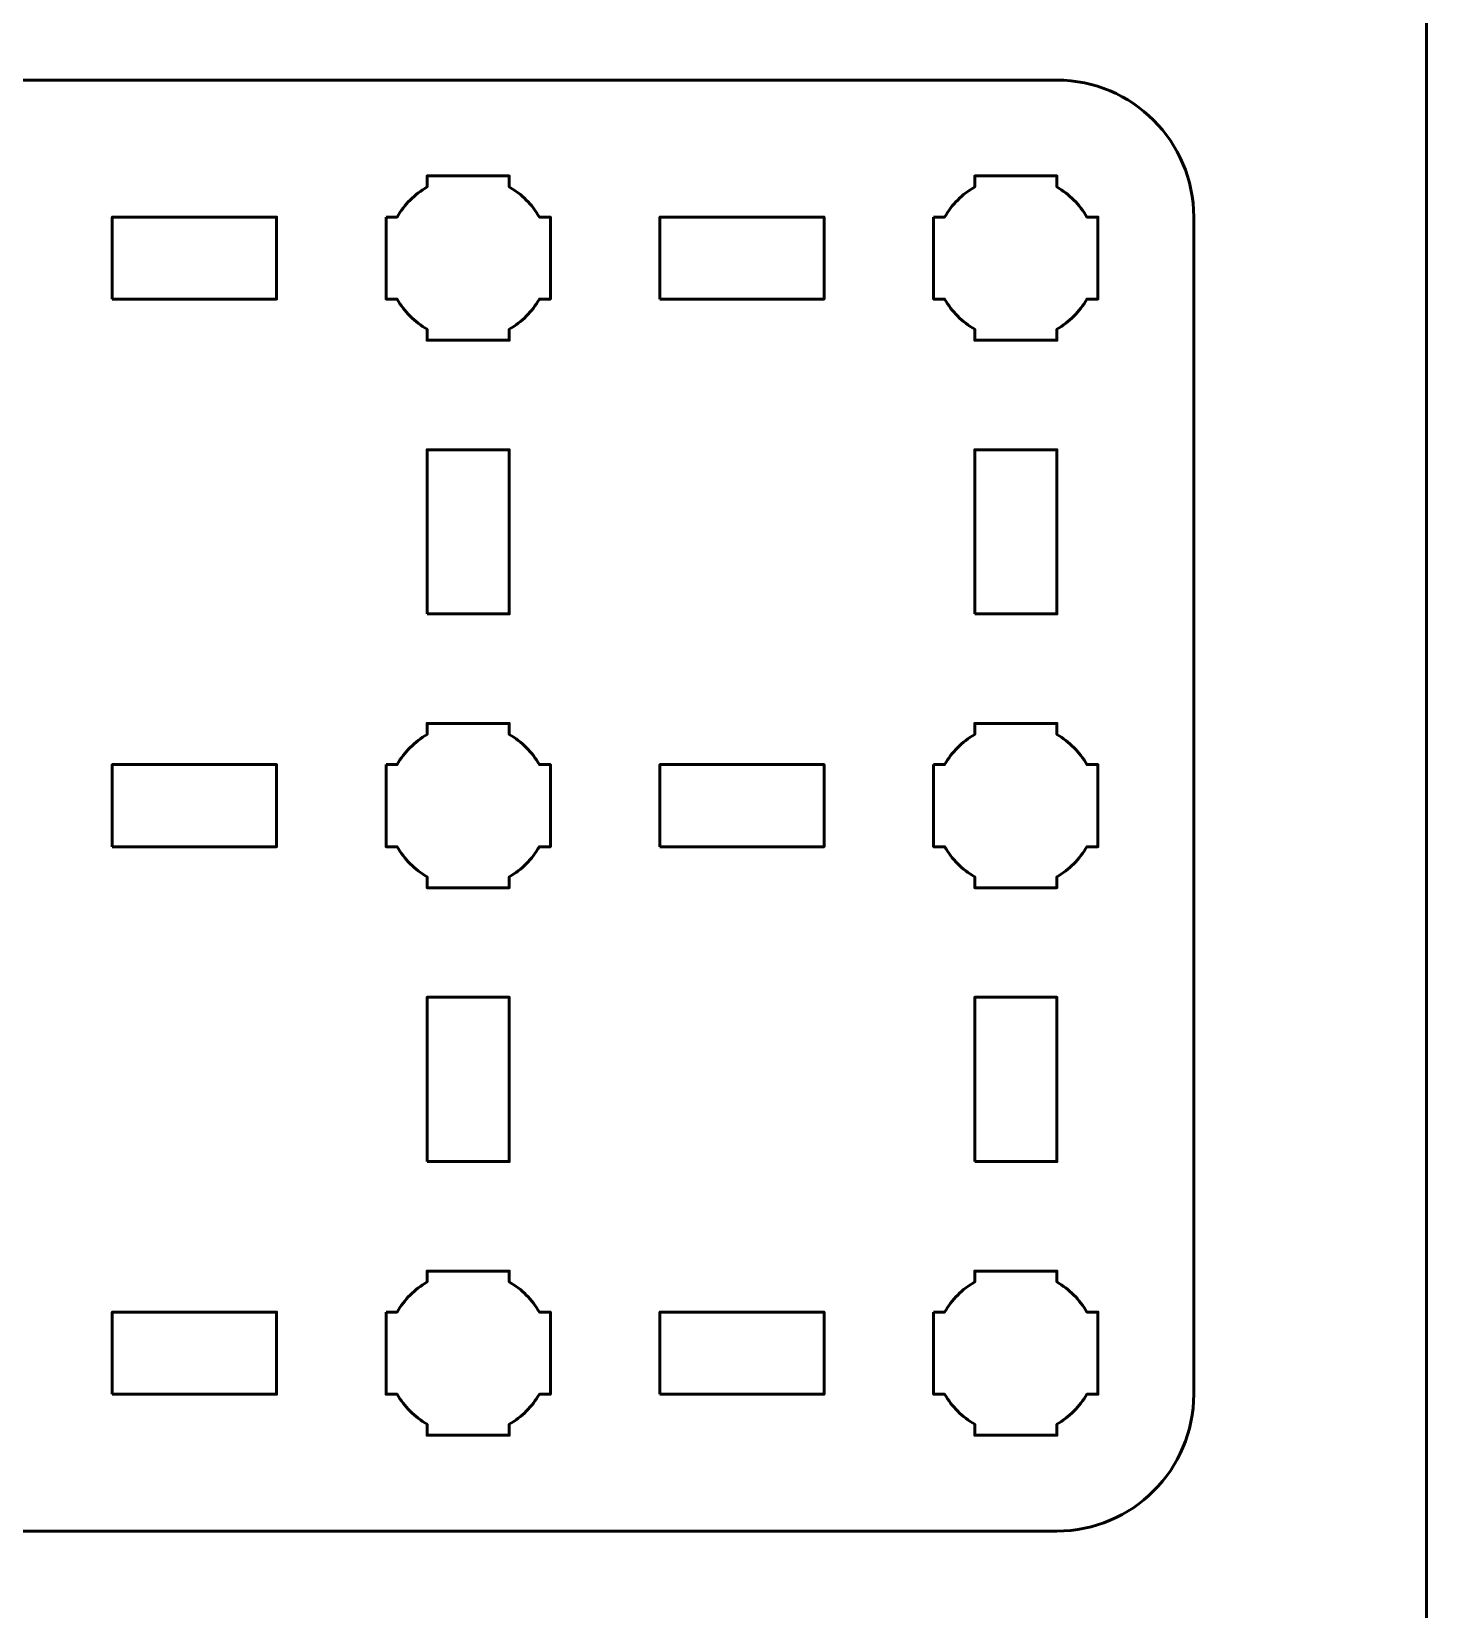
# Model space of a CAD drawing. Header units: centimetres. Extents: x -21 to 0, y -29.7 to 0.
# Drawn here: x -5.09 to 0, y -11.99 to -6.22 of the extents above; entities that cross this region are included whole.
import ezdxf

# ---------------------------------------------------------------- set-up
doc = ezdxf.new("R2010")
doc.units = ezdxf.units.CM
doc.header["$MEASUREMENT"] = 0
doc.layers.add('Layer 1', color=7, linetype='Continuous')

msp = doc.modelspace()

# ---------------------------------------------------------------- linework, layer by layer
at = {"layer": 'Layer 1', "lineweight": 53}
for points in [[(-4.8, -7.2), (-4.2, -7.2), (-4.2, -6.9), (-4.8, -6.9), (-4.8, -7.2)], [(-2.8, -7.2), (-2.2, -7.2), (-2.2, -6.9), (-2.8, -6.9), (-2.8, -7.2)], [(-3.65, -8.35), (-3.35, -8.35), (-3.35, -7.75), (-3.65, -7.75), (-3.65, -8.35)], [(-1.65, -8.35), (-1.35, -8.35), (-1.35, -7.75), (-1.65, -7.75), (-1.65, -8.35)], [(-4.8, -9.2), (-4.2, -9.2), (-4.2, -8.9), (-4.8, -8.9), (-4.8, -9.2)], [(-2.8, -9.2), (-2.2, -9.2), (-2.2, -8.9), (-2.8, -8.9), (-2.8, -9.2)], [(-3.65, -10.35), (-3.35, -10.35), (-3.35, -9.75), (-3.65, -9.75), (-3.65, -10.35)], [(-1.65, -10.35), (-1.35, -10.35), (-1.35, -9.75), (-1.65, -9.75), (-1.65, -10.35)], [(-4.8, -11.2), (-4.2, -11.2), (-4.2, -10.9), (-4.8, -10.9), (-4.8, -11.2)], [(-2.8, -11.2), (-2.2, -11.2), (-2.2, -10.9), (-2.8, -10.9), (-2.8, -11.2)]]:
    msp.add_lwpolyline(points, close=True, dxfattribs=at)
at = {"layer": 'Layer 1', "color": 1, "lineweight": 53}
msp.add_open_spline([(-21.00003, -29.19995), (-21.00003, -29.19995), (-21.00003, -5.89992), (-21.00003, -5.89992), (-21.00003, -5.89992), (-21.00003, -5.81709), (-20.93286, -5.74992), (-20.85003, -5.74992), (-20.85003, -5.74992), (-20.7672, -5.74992), (-20.70003, -5.68275), (-20.70003, -5.59992), (-20.70003, -5.59992), (-20.70003, -5.51709), (-20.7672, -5.44992), (-20.85003, -5.44992), (-20.85003, -5.44992), (-20.93286, -5.44992), (-21.00003, -5.38275), (-21.00003, -5.29992), (-21.00003, -5.29992), (-21.00003, -5.21709), (-20.93286, -5.14992), (-20.85003, -5.14992), (-20.85003, -5.14992), (-20.7672, -5.14992), (-20.70003, -5.08275), (-20.70003, -4.99992), (-20.70003, -4.99992), (-20.70003, -4.91709), (-20.7672, -4.84992), (-20.85003, -4.84992), (-20.85003, -4.84992), (-20.93286, -4.84992), (-21.00003, -4.78275), (-21.00003, -4.69992), (-21.00003, -4.69992), (-21.00003, -4.61709), (-20.93286, -4.54992), (-20.85003, -4.54992), (-20.85003, -4.54992), (-20.7672, -4.54992), (-20.70003, -4.48275), (-20.70003, -4.39992), (-20.70003, -4.39992), (-20.70003, -4.31709), (-20.7672, -4.24992), (-20.85003, -4.24992), (-20.85003, -4.24992), (-20.93286, -4.24992), (-21.00003, -4.18275), (-21.00003, -4.09992), (-21.00003, -4.09992), (-21.00003, -4.01709), (-20.93286, -3.94992), (-20.85003, -3.94992), (-20.85003, -3.94992), (-20.7672, -3.94992), (-20.70003, -3.88275), (-20.70003, -3.79992), (-20.70003, -3.79992), (-20.70003, -3.71709), (-20.7672, -3.64992), (-20.85003, -3.64992), (-20.85003, -3.64992), (-20.93286, -3.64992), (-21.00003, -3.58275), (-21.00003, -3.49992), (-21.00003, -3.49992), (-21.00003, -3.41709), (-20.93286, -3.34992), (-20.85003, -3.34992), (-20.85003, -3.34992), (-20.7672, -3.34992), (-20.70003, -3.28275), (-20.70003, -3.19992), (-20.70003, -3.19992), (-20.70003, -3.11709), (-20.7672, -3.04992), (-20.85003, -3.04992), (-20.85003, -3.04992), (-20.93286, -3.04992), (-21.00003, -2.98275), (-21.00003, -2.89992), (-21.00003, -2.89992), (-21.00003, -2.81709), (-20.93286, -2.74992), (-20.85003, -2.74992), (-20.85003, -2.74992), (-20.7672, -2.74992), (-20.70003, -2.68275), (-20.70003, -2.59992), (-20.70003, -2.59992), (-20.70003, -2.51709), (-20.7672, -2.44992), (-20.85003, -2.44992), (-20.85003, -2.44992), (-20.93286, -2.44992), (-21.00003, -2.38275), (-21.00003, -2.29992), (-21.00003, -2.29992), (-21.00003, -2.21709), (-20.93286, -2.14992), (-20.85003, -2.14992), (-20.85003, -2.14992), (-20.7672, -2.14992), (-20.70003, -2.08275), (-20.70003, -1.99992), (-20.70003, -1.99992), (-20.70003, -1.91709), (-20.7672, -1.84992), (-20.85003, -1.84992), (-20.85003, -1.84992), (-20.93286, -1.84992), (-21.00003, -1.78275), (-21.00003, -1.69992), (-21.00003, -1.69992), (-21.00003, -1.61709), (-20.93286, -1.54992), (-20.85003, -1.54992), (-20.85003, -1.54992), (-20.7672, -1.54992), (-20.70003, -1.48275), (-20.70003, -1.39992), (-20.70003, -1.39992), (-20.70003, -1.31709), (-20.7672, -1.24992), (-20.85003, -1.24992), (-20.85003, -1.24992), (-20.93286, -1.24992), (-21.00003, -1.18275), (-21.00003, -1.09992), (-21.00003, -1.09992), (-21.00003, -1.09992), (-21.00003, -0.49992), (-21.00003, -0.49992), (-21.00003, -0.49992), (-21.00003, -0.22295), (-20.77694, 0.00004), (-20.49994, 0.00004), (-20.49994, 0.00004), (-20.49994, 0.00004), (-0.50008, 0.00004), (-0.50008, 0.00004), (-0.50008, 0.00004), (-0.22294, 0.00004), (0.00002, -0.22295), (0.00002, -0.49992), (0.00002, -0.49992), (0.00002, -0.49992), (0.00002, -29.19995), (0.00002, -29.19995), (0.00002, -29.19995), (0.00002, -29.47695), (-0.22294, -29.70004), (-0.50008, -29.70004), (-0.50008, -29.70004), (-0.50008, -29.70004), (-20.49994, -29.70004), (-20.49994, -29.70004), (-20.49994, -29.70004), (-20.77694, -29.70004), (-21.00003, -29.47695), (-21.00003, -29.19995)], degree=3, knots=[0, 0, 0, 0, 0.0243902, 0.0243902, 0.0243902, 0.0243902, 0.0487805, 0.0487805, 0.0487805, 0.0487805, 0.0731707, 0.0731707, 0.0731707, 0.0731707, 0.097561, 0.097561, 0.097561, 0.097561, 0.1219512, 0.1219512, 0.1219512, 0.1219512, 0.1463415, 0.1463415, 0.1463415, 0.1463415, 0.1707317, 0.1707317, 0.1707317, 0.1707317, 0.195122, 0.195122, 0.195122, 0.195122, 0.2195122, 0.2195122, 0.2195122, 0.2195122, 0.2439024, 0.2439024, 0.2439024, 0.2439024, 0.2682927, 0.2682927, 0.2682927, 0.2682927, 0.2926829, 0.2926829, 0.2926829, 0.2926829, 0.3170732, 0.3170732, 0.3170732, 0.3170732, 0.3414634, 0.3414634, 0.3414634, 0.3414634, 0.3658537, 0.3658537, 0.3658537, 0.3658537, 0.3902439, 0.3902439, 0.3902439, 0.3902439, 0.4146341, 0.4146341, 0.4146341, 0.4146341, 0.4390244, 0.4390244, 0.4390244, 0.4390244, 0.4634146, 0.4634146, 0.4634146, 0.4634146, 0.4878049, 0.4878049, 0.4878049, 0.4878049, 0.5121951, 0.5121951, 0.5121951, 0.5121951, 0.5365854, 0.5365854, 0.5365854, 0.5365854, 0.5609756, 0.5609756, 0.5609756, 0.5609756, 0.5853659, 0.5853659, 0.5853659, 0.5853659, 0.6097561, 0.6097561, 0.6097561, 0.6097561, 0.6341463, 0.6341463, 0.6341463, 0.6341463, 0.6585366, 0.6585366, 0.6585366, 0.6585366, 0.6829268, 0.6829268, 0.6829268, 0.6829268, 0.7073171, 0.7073171, 0.7073171, 0.7073171, 0.7317073, 0.7317073, 0.7317073, 0.7317073, 0.7560976, 0.7560976, 0.7560976, 0.7560976, 0.7804878, 0.7804878, 0.7804878, 0.7804878, 0.804878, 0.804878, 0.804878, 0.804878, 0.8292683, 0.8292683, 0.8292683, 0.8292683, 0.8536585, 0.8536585, 0.8536585, 0.8536585, 0.8780488, 0.8780488, 0.8780488, 0.8780488, 0.902439, 0.902439, 0.902439, 0.902439, 0.9268293, 0.9268293, 0.9268293, 0.9268293, 0.9512195, 0.9512195, 0.9512195, 0.9512195, 0.9756098, 0.9756098, 0.9756098, 0.9756098, 1, 1, 1, 1], dxfattribs=at)
at = {"layer": 'Layer 1', "color": 3, "lineweight": 53}
msp.add_open_spline([(-10.15, -11.2), (-10.15, -11.2), (-10.15, -6.9), (-10.15, -6.9), (-10.15, -6.9), (-10.15, -6.62391), (-9.92609, -6.4), (-9.65, -6.4), (-9.65, -6.4), (-9.65, -6.4), (-1.35, -6.4), (-1.35, -6.4), (-1.35, -6.4), (-1.07391, -6.4), (-0.85, -6.62391), (-0.85, -6.9), (-0.85, -6.9), (-0.85, -6.9), (-0.85, -11.2), (-0.85, -11.2), (-0.85, -11.2), (-0.85, -11.47609), (-1.07391, -11.7), (-1.35, -11.7), (-1.35, -11.7), (-1.35, -11.7), (-9.65, -11.7), (-9.65, -11.7), (-9.65, -11.7), (-9.92609, -11.7), (-10.15, -11.47609), (-10.15, -11.2)], degree=3, knots=[0, 0, 0, 0, 0.125, 0.125, 0.125, 0.125, 0.25, 0.25, 0.25, 0.25, 0.375, 0.375, 0.375, 0.375, 0.5, 0.5, 0.5, 0.5, 0.625, 0.625, 0.625, 0.625, 0.75, 0.75, 0.75, 0.75, 0.875, 0.875, 0.875, 0.875, 1, 1, 1, 1], dxfattribs=at)
at = {"layer": 'Layer 1', "lineweight": 53}
for points in [[(-3.8, -6.9), (-3.8, -6.9), (-3.75985, -6.9), (-3.75985, -6.9), (-3.75985, -6.9), (-3.7335, -6.85447), (-3.69553, -6.8165), (-3.65, -6.79015), (-3.65, -6.79015), (-3.65, -6.79015), (-3.65, -6.75), (-3.65, -6.75), (-3.65, -6.75), (-3.65, -6.75), (-3.5, -6.75), (-3.5, -6.75), (-3.5, -6.75), (-3.5, -6.75), (-3.35, -6.75), (-3.35, -6.75), (-3.35, -6.75), (-3.35, -6.75), (-3.35, -6.79015), (-3.35, -6.79015), (-3.35, -6.79015), (-3.30447, -6.8165), (-3.2665, -6.85447), (-3.24015, -6.9), (-3.24015, -6.9), (-3.24015, -6.9), (-3.2, -6.9), (-3.2, -6.9), (-3.2, -6.9), (-3.2, -6.9), (-3.2, -7.05), (-3.2, -7.05), (-3.2, -7.05), (-3.2, -7.05), (-3.2, -7.2), (-3.2, -7.2), (-3.2, -7.2), (-3.2, -7.2), (-3.24015, -7.2), (-3.24015, -7.2), (-3.24015, -7.2), (-3.2665, -7.24553), (-3.30447, -7.2835), (-3.35, -7.30985), (-3.35, -7.30985), (-3.35, -7.30985), (-3.35, -7.35), (-3.35, -7.35), (-3.35, -7.35), (-3.35, -7.35), (-3.5, -7.35), (-3.5, -7.35), (-3.5, -7.35), (-3.5, -7.35), (-3.65, -7.35), (-3.65, -7.35), (-3.65, -7.35), (-3.65, -7.35), (-3.65, -7.30985), (-3.65, -7.30985), (-3.65, -7.30985), (-3.69553, -7.2835), (-3.7335, -7.24553), (-3.75985, -7.2), (-3.75985, -7.2), (-3.75985, -7.2), (-3.8, -7.2), (-3.8, -7.2), (-3.8, -7.2), (-3.8, -7.2), (-3.8, -7.05), (-3.8, -7.05), (-3.8, -7.05), (-3.8, -7.05), (-3.8, -6.9), (-3.8, -6.9)], [(-1.8, -6.9), (-1.8, -6.9), (-1.75985, -6.9), (-1.75985, -6.9), (-1.75985, -6.9), (-1.7335, -6.85447), (-1.69553, -6.8165), (-1.65, -6.79015), (-1.65, -6.79015), (-1.65, -6.79015), (-1.65, -6.75), (-1.65, -6.75), (-1.65, -6.75), (-1.65, -6.75), (-1.5, -6.75), (-1.5, -6.75), (-1.5, -6.75), (-1.5, -6.75), (-1.35, -6.75), (-1.35, -6.75), (-1.35, -6.75), (-1.35, -6.75), (-1.35, -6.79015), (-1.35, -6.79015), (-1.35, -6.79015), (-1.30447, -6.8165), (-1.2665, -6.85447), (-1.24015, -6.9), (-1.24015, -6.9), (-1.24015, -6.9), (-1.2, -6.9), (-1.2, -6.9), (-1.2, -6.9), (-1.2, -6.9), (-1.2, -7.05), (-1.2, -7.05), (-1.2, -7.05), (-1.2, -7.05), (-1.2, -7.2), (-1.2, -7.2), (-1.2, -7.2), (-1.2, -7.2), (-1.24015, -7.2), (-1.24015, -7.2), (-1.24015, -7.2), (-1.2665, -7.24553), (-1.30447, -7.2835), (-1.35, -7.30985), (-1.35, -7.30985), (-1.35, -7.30985), (-1.35, -7.35), (-1.35, -7.35), (-1.35, -7.35), (-1.35, -7.35), (-1.5, -7.35), (-1.5, -7.35), (-1.5, -7.35), (-1.5, -7.35), (-1.65, -7.35), (-1.65, -7.35), (-1.65, -7.35), (-1.65, -7.35), (-1.65, -7.30985), (-1.65, -7.30985), (-1.65, -7.30985), (-1.69553, -7.2835), (-1.7335, -7.24553), (-1.75985, -7.2), (-1.75985, -7.2), (-1.75985, -7.2), (-1.8, -7.2), (-1.8, -7.2), (-1.8, -7.2), (-1.8, -7.2), (-1.8, -7.05), (-1.8, -7.05), (-1.8, -7.05), (-1.8, -7.05), (-1.8, -6.9), (-1.8, -6.9)], [(-3.8, -8.9), (-3.8, -8.9), (-3.75985, -8.9), (-3.75985, -8.9), (-3.75985, -8.9), (-3.7335, -8.85447), (-3.69553, -8.8165), (-3.65, -8.79015), (-3.65, -8.79015), (-3.65, -8.79015), (-3.65, -8.75), (-3.65, -8.75), (-3.65, -8.75), (-3.65, -8.75), (-3.5, -8.75), (-3.5, -8.75), (-3.5, -8.75), (-3.5, -8.75), (-3.35, -8.75), (-3.35, -8.75), (-3.35, -8.75), (-3.35, -8.75), (-3.35, -8.79015), (-3.35, -8.79015), (-3.35, -8.79015), (-3.30447, -8.8165), (-3.2665, -8.85447), (-3.24015, -8.9), (-3.24015, -8.9), (-3.24015, -8.9), (-3.2, -8.9), (-3.2, -8.9), (-3.2, -8.9), (-3.2, -8.9), (-3.2, -9.05), (-3.2, -9.05), (-3.2, -9.05), (-3.2, -9.05), (-3.2, -9.2), (-3.2, -9.2), (-3.2, -9.2), (-3.2, -9.2), (-3.24015, -9.2), (-3.24015, -9.2), (-3.24015, -9.2), (-3.2665, -9.24553), (-3.30447, -9.2835), (-3.35, -9.30985), (-3.35, -9.30985), (-3.35, -9.30985), (-3.35, -9.35), (-3.35, -9.35), (-3.35, -9.35), (-3.35, -9.35), (-3.5, -9.35), (-3.5, -9.35), (-3.5, -9.35), (-3.5, -9.35), (-3.65, -9.35), (-3.65, -9.35), (-3.65, -9.35), (-3.65, -9.35), (-3.65, -9.30985), (-3.65, -9.30985), (-3.65, -9.30985), (-3.69553, -9.2835), (-3.7335, -9.24553), (-3.75985, -9.2), (-3.75985, -9.2), (-3.75985, -9.2), (-3.8, -9.2), (-3.8, -9.2), (-3.8, -9.2), (-3.8, -9.2), (-3.8, -9.05), (-3.8, -9.05), (-3.8, -9.05), (-3.8, -9.05), (-3.8, -8.9), (-3.8, -8.9)], [(-1.8, -8.9), (-1.8, -8.9), (-1.75985, -8.9), (-1.75985, -8.9), (-1.75985, -8.9), (-1.7335, -8.85447), (-1.69553, -8.8165), (-1.65, -8.79015), (-1.65, -8.79015), (-1.65, -8.79015), (-1.65, -8.75), (-1.65, -8.75), (-1.65, -8.75), (-1.65, -8.75), (-1.5, -8.75), (-1.5, -8.75), (-1.5, -8.75), (-1.5, -8.75), (-1.35, -8.75), (-1.35, -8.75), (-1.35, -8.75), (-1.35, -8.75), (-1.35, -8.79015), (-1.35, -8.79015), (-1.35, -8.79015), (-1.30447, -8.8165), (-1.2665, -8.85447), (-1.24015, -8.9), (-1.24015, -8.9), (-1.24015, -8.9), (-1.2, -8.9), (-1.2, -8.9), (-1.2, -8.9), (-1.2, -8.9), (-1.2, -9.05), (-1.2, -9.05), (-1.2, -9.05), (-1.2, -9.05), (-1.2, -9.2), (-1.2, -9.2), (-1.2, -9.2), (-1.2, -9.2), (-1.24015, -9.2), (-1.24015, -9.2), (-1.24015, -9.2), (-1.2665, -9.24553), (-1.30447, -9.2835), (-1.35, -9.30985), (-1.35, -9.30985), (-1.35, -9.30985), (-1.35, -9.35), (-1.35, -9.35), (-1.35, -9.35), (-1.35, -9.35), (-1.5, -9.35), (-1.5, -9.35), (-1.5, -9.35), (-1.5, -9.35), (-1.65, -9.35), (-1.65, -9.35), (-1.65, -9.35), (-1.65, -9.35), (-1.65, -9.30985), (-1.65, -9.30985), (-1.65, -9.30985), (-1.69553, -9.2835), (-1.7335, -9.24553), (-1.75985, -9.2), (-1.75985, -9.2), (-1.75985, -9.2), (-1.8, -9.2), (-1.8, -9.2), (-1.8, -9.2), (-1.8, -9.2), (-1.8, -9.05), (-1.8, -9.05), (-1.8, -9.05), (-1.8, -9.05), (-1.8, -8.9), (-1.8, -8.9)], [(-3.8, -10.9), (-3.8, -10.9), (-3.75985, -10.9), (-3.75985, -10.9), (-3.75985, -10.9), (-3.7335, -10.85447), (-3.69553, -10.8165), (-3.65, -10.79015), (-3.65, -10.79015), (-3.65, -10.79015), (-3.65, -10.75), (-3.65, -10.75), (-3.65, -10.75), (-3.65, -10.75), (-3.5, -10.75), (-3.5, -10.75), (-3.5, -10.75), (-3.5, -10.75), (-3.35, -10.75), (-3.35, -10.75), (-3.35, -10.75), (-3.35, -10.75), (-3.35, -10.79015), (-3.35, -10.79015), (-3.35, -10.79015), (-3.30447, -10.8165), (-3.2665, -10.85447), (-3.24015, -10.9), (-3.24015, -10.9), (-3.24015, -10.9), (-3.2, -10.9), (-3.2, -10.9), (-3.2, -10.9), (-3.2, -10.9), (-3.2, -11.05), (-3.2, -11.05), (-3.2, -11.05), (-3.2, -11.05), (-3.2, -11.2), (-3.2, -11.2), (-3.2, -11.2), (-3.2, -11.2), (-3.24015, -11.2), (-3.24015, -11.2), (-3.24015, -11.2), (-3.2665, -11.24553), (-3.30447, -11.2835), (-3.35, -11.30985), (-3.35, -11.30985), (-3.35, -11.30985), (-3.35, -11.35), (-3.35, -11.35), (-3.35, -11.35), (-3.35, -11.35), (-3.5, -11.35), (-3.5, -11.35), (-3.5, -11.35), (-3.5, -11.35), (-3.65, -11.35), (-3.65, -11.35), (-3.65, -11.35), (-3.65, -11.35), (-3.65, -11.30985), (-3.65, -11.30985), (-3.65, -11.30985), (-3.69553, -11.2835), (-3.7335, -11.24553), (-3.75985, -11.2), (-3.75985, -11.2), (-3.75985, -11.2), (-3.8, -11.2), (-3.8, -11.2), (-3.8, -11.2), (-3.8, -11.2), (-3.8, -11.05), (-3.8, -11.05), (-3.8, -11.05), (-3.8, -11.05), (-3.8, -10.9), (-3.8, -10.9)], [(-1.8, -10.9), (-1.8, -10.9), (-1.75985, -10.9), (-1.75985, -10.9), (-1.75985, -10.9), (-1.7335, -10.85447), (-1.69553, -10.8165), (-1.65, -10.79015), (-1.65, -10.79015), (-1.65, -10.79015), (-1.65, -10.75), (-1.65, -10.75), (-1.65, -10.75), (-1.65, -10.75), (-1.5, -10.75), (-1.5, -10.75), (-1.5, -10.75), (-1.5, -10.75), (-1.35, -10.75), (-1.35, -10.75), (-1.35, -10.75), (-1.35, -10.75), (-1.35, -10.79015), (-1.35, -10.79015), (-1.35, -10.79015), (-1.30447, -10.8165), (-1.2665, -10.85447), (-1.24015, -10.9), (-1.24015, -10.9), (-1.24015, -10.9), (-1.2, -10.9), (-1.2, -10.9), (-1.2, -10.9), (-1.2, -10.9), (-1.2, -11.05), (-1.2, -11.05), (-1.2, -11.05), (-1.2, -11.05), (-1.2, -11.2), (-1.2, -11.2), (-1.2, -11.2), (-1.2, -11.2), (-1.24015, -11.2), (-1.24015, -11.2), (-1.24015, -11.2), (-1.2665, -11.24553), (-1.30447, -11.2835), (-1.35, -11.30985), (-1.35, -11.30985), (-1.35, -11.30985), (-1.35, -11.35), (-1.35, -11.35), (-1.35, -11.35), (-1.35, -11.35), (-1.5, -11.35), (-1.5, -11.35), (-1.5, -11.35), (-1.5, -11.35), (-1.65, -11.35), (-1.65, -11.35), (-1.65, -11.35), (-1.65, -11.35), (-1.65, -11.30985), (-1.65, -11.30985), (-1.65, -11.30985), (-1.69553, -11.2835), (-1.7335, -11.24553), (-1.75985, -11.2), (-1.75985, -11.2), (-1.75985, -11.2), (-1.8, -11.2), (-1.8, -11.2), (-1.8, -11.2), (-1.8, -11.2), (-1.8, -11.05), (-1.8, -11.05), (-1.8, -11.05), (-1.8, -11.05), (-1.8, -10.9), (-1.8, -10.9)]]:
    msp.add_open_spline(points, degree=3, knots=[0, 0, 0, 0, 0.05, 0.05, 0.05, 0.05, 0.1, 0.1, 0.1, 0.1, 0.15, 0.15, 0.15, 0.15, 0.2, 0.2, 0.2, 0.2, 0.25, 0.25, 0.25, 0.25, 0.3, 0.3, 0.3, 0.3, 0.35, 0.35, 0.35, 0.35, 0.4, 0.4, 0.4, 0.4, 0.45, 0.45, 0.45, 0.45, 0.5, 0.5, 0.5, 0.5, 0.55, 0.55, 0.55, 0.55, 0.6, 0.6, 0.6, 0.6, 0.65, 0.65, 0.65, 0.65, 0.7, 0.7, 0.7, 0.7, 0.75, 0.75, 0.75, 0.75, 0.8, 0.8, 0.8, 0.8, 0.85, 0.85, 0.85, 0.85, 0.9, 0.9, 0.9, 0.9, 0.95, 0.95, 0.95, 0.95, 1, 1, 1, 1], dxfattribs=at)

doc.saveas('drawing.dxf')
